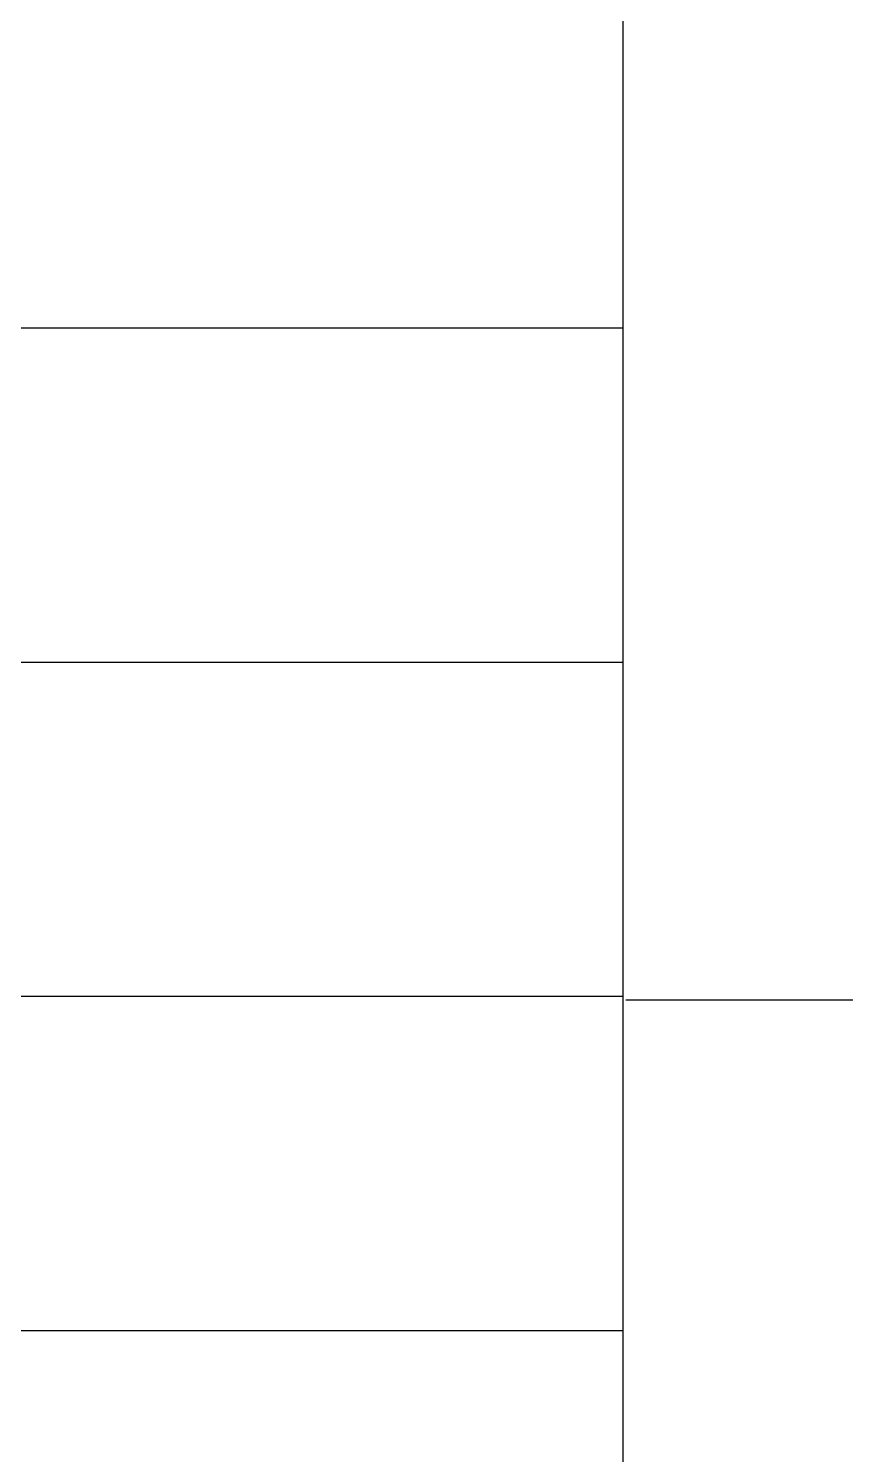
# Model space of a CAD drawing. Header units: millimetres. Extents: x 806395 to 1617731, y -246149 to 193681.
# Drawn here: x 1604899 to 1606069, y -178935 to -176894 of the extents above; entities that cross this region are included whole.
import ezdxf

# ---------------------------------------------------------------- set-up
doc = ezdxf.new("R2010")
doc.units = ezdxf.units.MM

# ---------------------------------------------------------------- blocks, each defined once
blk = doc.blocks.new('vververvg')
at = {"lineweight": 25, "ltscale": 15}
for p, q in [((1604673.8, -44360.9), (1604673.8, -50106.1)), ((1597890.3, -47491.3), (1604673.8, -47491.3)), ((1597890.3, -48013.7), (1604673.8, -48013.7)), ((1597890.3, -48536.2), (1604673.8, -48536.2)), ((1604678.5, -48541.9), (1617205.4, -48541.9)), ((1597890.3, -49058.6), (1604673.8, -49058.6))]:
    blk.add_line(p, q, dxfattribs=at)

msp = doc.modelspace()

# ---------------------------------------------------------------- block references
at = {"xscale": 0.9158549222797927, "yscale": 0.9158549222797927, "zscale": 0.9158549222797927}
msp.add_blockref('vververvg', (136101.965, -133827.421), dxfattribs=at)

doc.saveas('drawing.dxf')
